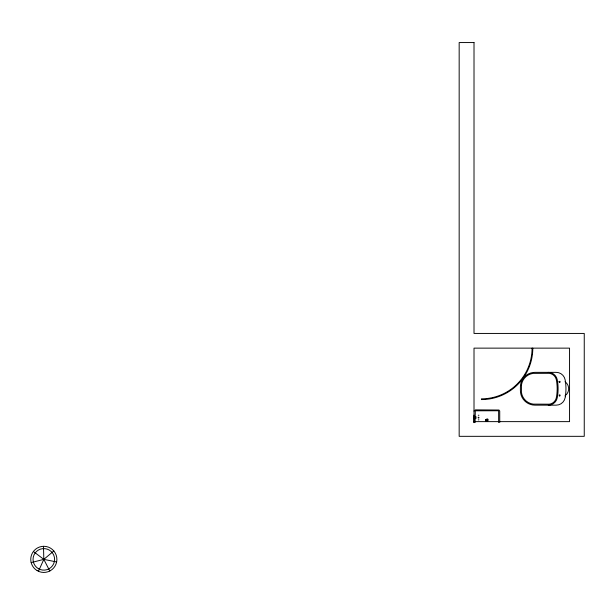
<?xml version="1.0" encoding="UTF-8"?>
<svg xmlns="http://www.w3.org/2000/svg" width="615" height="615" viewBox="0 0 615 615"><rect width="100%" height="100%" fill="white"/><g stroke="black" fill="none" stroke-linecap="round" stroke-linejoin="round"><path stroke-width="0.92" d="M474.011 415.133L474.011 422.636L474.011 348.136L569.552 348.136L569.552 421.629L474.011 421.629M474.011 411.043L475.48 409.867L499.003 410.028L499.734 411.043L499.734 422.551M38.453 571.289L43.819 559.373L53.828 550.963M559.189 395.107C558.974 397.805 561.395 394.438 559.343 395.015M31.157 562.602L43.819 559.373L56.634 561.956M478.309 415.24L478.947 415.24M478.309 419.868L478.947 419.868M478.27 417.893C480.177 418.292 477.809 416.024 478.255 417.862M33.395 551.486L43.819 559.373L49.792 570.997M43.488 546.305L43.819 559.373M498.634 422.536L498.634 411.104L498.196 410.751L475.303 410.797L475.118 422.536M475.995 416.686L475.995 418.423M475.334 416.47L475.334 418.646M474.38 415.648L474.38 419.468M532.805 348.136A51.445 51.445 0 0 1 481.361 399.581M532.075 348.136A50.707 50.707 0 0 1 481.361 398.843M565.039 381.731A8.572 8.572 0 0 1 565.039 395.776M548.311 372.352A9.11 9.11 0 0 1 557.275 379.809L557.436 380.739A49.208 49.208 0 0 1 557.436 396.775L557.275 397.705A9.11 9.11 0 0 1 548.311 405.154M521.428 385.151L521.428 392.362A13.668 13.668 0 0 0 533.19 404.124L549.257 404.193A8.203 8.203 0 0 0 556.152 398.459L556.537 396.629A48.308 48.308 0 0 0 556.537 380.877L556.152 379.055A8.203 8.203 0 0 0 549.257 373.32L533.19 373.382A13.668 13.668 0 0 0 521.428 385.151M559.012 381.746C559.85 384.352 561.041 379.901 559.012 381.746M485.458 419.853C487.534 425.057 490.278 416.155 485.458 419.853M485.812 419.93C487.265 423.374 489.01 417.454 485.812 419.93M565.3 396.775L565.139 397.705A9.11 9.11 0 0 1 556.175 405.154L534.973 405.154A14.583 14.583 0 0 1 520.398 390.579L520.398 386.935A14.583 14.583 0 0 1 534.973 372.352L556.175 372.352A9.11 9.11 0 0 1 565.139 379.809L565.3 380.739A49.208 49.208 0 0 1 565.3 396.775M474.011 42.558L459.167 42.558L459.167 436.327L584.25 436.327L584.25 333.438L474.011 333.438L474.011 42.558M37.146 570.612A13.069 13.069 0 0 0 56.888 559.527A13.069 13.069 0 0 0 37.423 547.973A13.069 13.069 0 0 0 37.146 570.612M38.322 568.637A10.778 10.778 0 0 0 54.597 559.504A10.778 10.778 0 0 0 38.545 549.971A10.778 10.778 0 0 0 38.322 568.637"/></g></svg>
